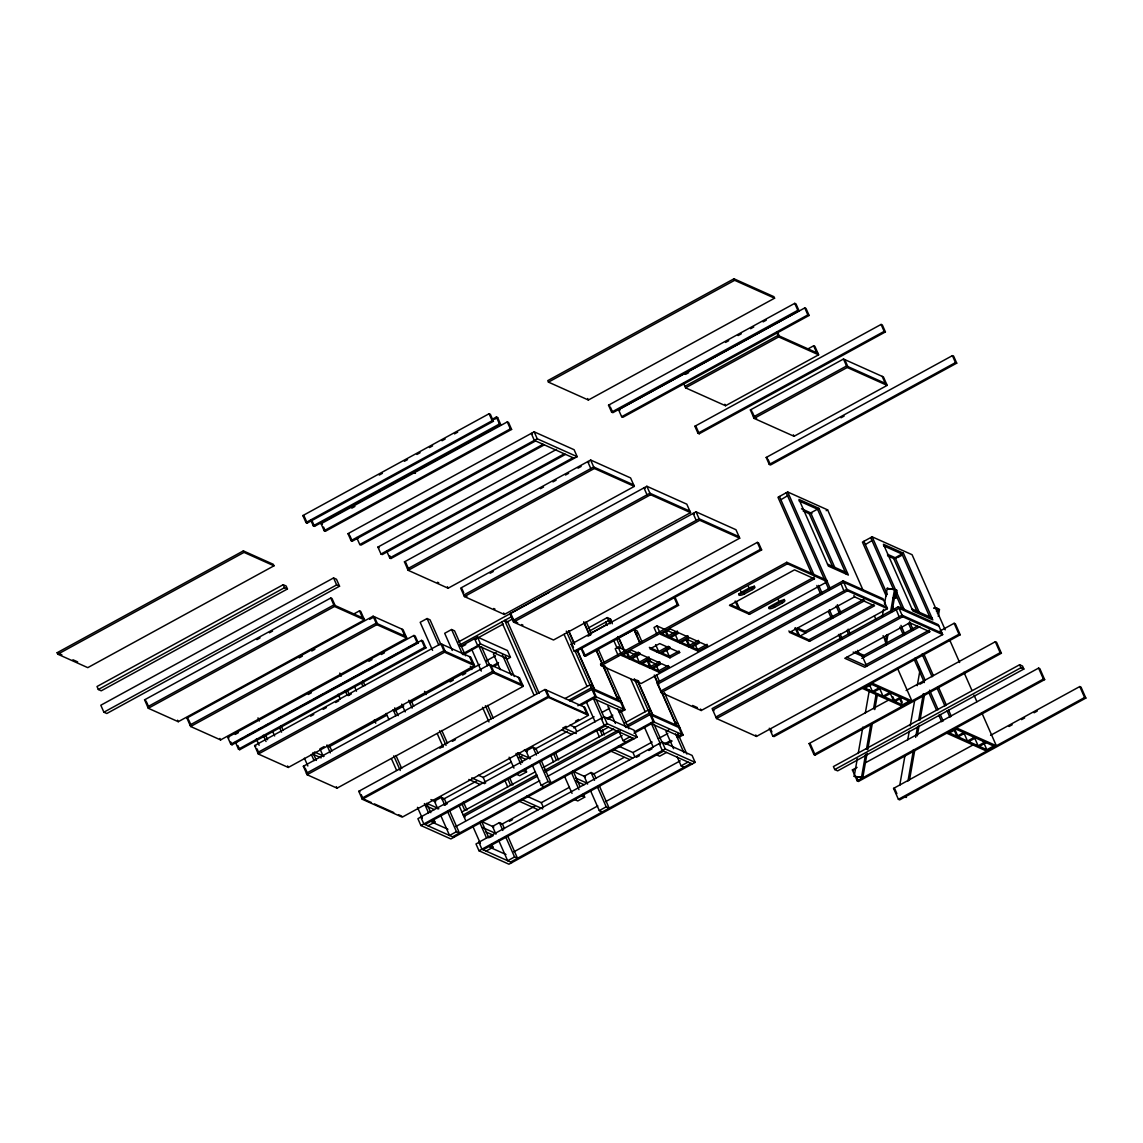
<?xml version="1.0" encoding="UTF-8"?>
<svg xmlns="http://www.w3.org/2000/svg" width="1143" height="1143" viewBox="0 0 1143 1143"><rect width="100%" height="100%" fill="white"/><g stroke="black" fill="none" stroke-linecap="round" stroke-linejoin="round"><path stroke-width="1.5" d="M867.066 753.337L862.765 777.84L854.192 776.326L857.279 758.752M858.207 753.48L862.851 727.105M865.322 713.046L869.337 690.201M882.31 616.391L883.539 609.362M884.468 604.09L887.254 588.274L897.069 590.345L895.683 598.175L892.754 597.803M862.765 777.84L861.522 777.269L865.537 754.423M866.465 749.151L870.78 724.548M873.566 708.731L876.038 694.673M885.311 641.952L886.539 634.922M890.554 612.076L894.569 589.231M867.694 749.837L872.295 723.59M874.766 709.603L877.524 693.844M886.139 644.866L887.982 634.365M891.983 611.619L895.826 589.788M899.727 785.398L904.956 755.652M907.728 739.907L909.256 731.163M910.185 725.919L914.8 699.673M917.257 685.671L919.715 671.67M936.46 611.376L937.003 608.247L934.074 607.862M907.971 781.112L913.514 749.608M915.657 737.364L917.5 726.862M918.743 719.876L923.344 693.63M937.431 613.505L938.26 608.805M909.542 779.84L914.8 749.965M917.272 735.906L919.115 725.362M920.044 720.09L924.673 693.715M938.274 616.391L939.503 609.362L937.003 608.247M733.977 278.792L547.783 380.619L548.44 382.119L588.374 400.021L774.583 298.194L773.925 296.694L733.977 278.792L734.635 280.292L774.583 298.194M302.881 515.564L489.09 413.737L490.347 414.295L493.419 421.267L307.21 523.094L305.967 522.537L302.881 515.564L304.138 516.122L307.21 523.094M548.44 382.119L734.635 280.292M379.247 475.059L382.376 473.345M404.393 461.301L407.537 459.586M416.938 454.443L420.067 452.728M429.468 447.585L432.597 445.87M441.998 440.741L445.127 439.026M454.528 433.883L457.671 432.168M57.15 652.71L243.359 550.897L273.306 564.313L273.977 565.814L87.768 667.641L57.807 654.21L57.15 652.71L61.879 654.839M57.807 654.21L244.016 552.383L273.977 565.814M491.704 419.581L496.391 417.009L497.648 417.566L500.72 424.539L314.511 526.366L313.268 525.809L310.81 520.236M494.519 419.281L497.648 417.566M305.967 522.537L492.162 420.71L493.419 421.267M313.268 525.809L499.462 423.982L500.72 424.539M321.083 523.723L507.292 421.896L508.535 422.453L511.607 429.425L325.412 531.252L324.155 530.695L321.083 523.723L322.34 524.28M351.815 508.164L354.916 506.463M324.155 530.695L510.364 428.868L511.607 429.425M535.581 440.941L352.287 541.182L351.044 540.61L347.972 533.652L534.167 431.825L574.115 449.728L577.186 456.686L390.977 558.513L389.734 557.955L386.663 550.997M351.044 540.61L537.239 438.783L577.186 456.686M608.533 405.179L794.728 303.352L795.985 303.909L799.057 310.867L612.848 412.694L611.605 412.137L608.533 405.179L609.776 405.736M725.562 342.414L728.705 340.7M738.092 335.571L741.221 333.856M750.608 328.727L753.737 327.012M763.124 321.883L766.253 320.169M283.221 584.702L97.012 686.514L98.327 689.5L101.241 690.815L287.45 588.988L286.136 586.002L283.221 584.702L284.536 587.673L287.45 588.988M357.945 538.124L356.702 537.567L359.774 544.539L543.068 444.298M544.325 444.856L361.017 545.097L359.774 544.539M98.327 689.5L284.536 587.673M611.605 412.137L797.814 310.31L799.057 310.867M618.577 409.751L804.786 307.924L806.029 308.481L809.101 315.454L622.906 417.281L621.649 416.724L618.577 409.751L619.835 410.308M685.543 374.375L688.686 372.661M565.542 454.371L382.248 554.598L380.99 554.041L377.919 547.083L556.512 449.413M621.649 416.724L807.858 314.897L809.101 315.454M333.57 577.944L100.813 705.231L103.884 712.203L106.799 713.503L339.557 586.216L336.485 579.258L333.57 577.944L336.642 584.916L339.557 586.216M684.914 386.348L778.026 335.428L817.959 353.33M380.99 554.041L564.285 453.814M685.571 387.834L778.683 336.928L818.617 354.816L725.519 405.736L685.571 387.834L683.685 383.548M103.884 712.203L336.642 584.916M389.734 557.955L573.029 457.729M353.23 614.277L359.488 610.862L360.731 611.419L364.46 619.877L178.251 721.704L148.304 708.274L144.575 699.816L330.77 597.989L332.027 598.546L335.099 605.519M256.918 639.623L260.047 637.908M269.434 632.779L272.563 631.065M404.436 561.856L590.645 460.029L630.593 477.931L634.322 486.389L448.113 588.216L408.165 570.314L404.436 561.856L405.694 562.413L408.765 569.385L407.508 568.828L593.717 467.001L633.665 484.903M540.425 488.733L543.554 487.018M552.955 481.889L556.084 480.174M565.485 475.031L568.614 473.316M578.015 468.173L581.144 466.458M148.304 708.274L334.499 606.447L364.46 619.877M807.429 349.201L813.645 345.8L814.888 346.358L818.617 354.816M408.165 570.314L594.374 468.487L634.322 486.389M694.887 426.253L881.096 324.426L882.339 324.983L885.411 331.941L699.216 433.769L697.959 433.211L694.887 426.253L696.144 426.81L699.216 433.769M697.959 433.211L884.168 331.384L885.411 331.941M186.895 718.033L373.104 616.206L403.065 629.636L406.794 638.094L220.585 739.921L190.624 726.491L186.895 718.033L188.138 718.604M750.38 409.937L843.491 359.031L883.425 376.933L887.154 385.391L794.056 436.297L754.109 418.395L750.38 409.937L751.637 410.494M299.237 657.839L302.366 656.139M311.753 650.996L314.882 649.281M369.66 619.335L374.347 616.777L377.419 623.735M190.624 726.491L376.833 624.664L406.794 638.094M754.109 418.395L847.22 367.489L887.154 385.391M646.867 486.275L460.658 588.102L464.401 596.56L504.334 614.463L690.543 512.635L686.814 504.177L646.867 486.275L650.596 494.733L690.543 512.635M490.118 573.243L493.247 571.529M464.401 596.56L650.596 494.733M441.069 644.838L430.068 619.863L427.096 618.534L420.181 622.306L432.583 650.396M227.728 737.264L413.923 635.451L415.18 636.008L418.252 642.966L232.043 744.793L230.8 744.236L227.728 737.264L228.971 737.835M235.187 734.435L238.358 732.692M308.281 694.458L311.396 692.758M368.932 661.297L372.032 659.597M381.362 654.496L384.477 652.796M230.8 744.236L417.009 642.409L418.252 642.966M240.087 739.621L243.216 737.907M246.345 736.192L249.474 734.478M252.603 732.777L255.732 731.063M258.861 729.348L261.99 727.634M265.119 725.934L268.248 724.219M277.649 719.076L280.778 717.375M288.593 713.089L297.98 707.96M301.109 706.245L310.496 701.116M313.625 699.402L323.026 694.272M326.155 692.558L373.089 666.883M376.218 665.169L385.605 660.04M388.734 658.325L398.121 653.196M401.264 651.481L404.393 649.767M407.522 648.067L421.596 640.366L422.853 640.923L425.925 647.881L239.716 749.708L238.473 749.151L235.387 742.178L236.644 742.75M465.572 655.811L454.557 630.836L451.599 629.507L444.684 633.293L452.257 650.453M766.196 457.457L952.405 355.63L953.648 356.187L956.72 363.16L770.511 464.987L769.268 464.429L766.196 457.457L767.439 458.014M840.991 417.795L844.12 416.095M238.473 749.151L424.667 647.324L425.925 647.881M254.618 745.579L440.827 643.752L470.787 657.182L474.516 665.64L288.307 767.453L258.347 754.037L254.618 745.579L255.875 746.136M769.268 464.429L955.477 362.602L956.72 363.16M310.639 716.19L313.768 714.475M323.155 709.346L326.284 707.631M335.671 702.502L338.799 700.788M348.186 695.644L351.315 693.944M509.835 613.648L696.044 511.821L735.978 529.723L739.707 538.182L553.512 640.009L513.564 622.106L509.835 613.648L511.078 614.205L513.536 619.777M458.429 641.966L549.183 592.345M258.347 754.037L444.556 652.21L474.516 665.64M459.743 644.952L511.378 616.72M460.615 646.338L477.488 637.08L507.449 650.51L510.45 657.311L507.549 658.911L477.588 645.481L480.489 643.895L510.45 657.311M462.658 646.266L465.787 644.552M475.174 639.423L503.334 624.021M506.463 622.306L512.721 618.877M513.564 622.106L699.773 520.279L739.707 538.182M463.687 653.296L477.688 645.652L474.588 638.666L475.859 639.237M463.358 654.696L478.86 646.052M862.922 589.902L827.618 509.878L787.684 491.976L777.983 497.276L811.83 574.029M324.083 746.579L319.94 748.851L323.383 756.652M496.176 652.482L493.419 653.982L500.305 669.598M787.541 495.762L781.069 499.605M329.127 746.779L386.663 715.318M394.435 711.06L403.765 705.96M409.994 702.559L479.96 664.297M486.189 660.897L495.519 655.782M450.113 681.857L453.228 680.156M462.558 675.056L465.658 673.356M303.352 766.267L489.561 664.44L519.522 677.87L523.251 686.329L337.042 788.156L307.081 774.725L303.352 766.267L304.609 766.824M492.304 665.998L498.519 662.597M493.547 666.555L498.205 664.012M307.081 774.725L493.29 672.898L523.251 686.329M588.488 627.864L607.262 617.591L610.591 619.092L612.019 622.321M589.802 630.85L608.59 620.578L611.491 621.892M589.588 633.865L606.804 624.449M803.115 510.935L809.258 513.693L818.96 508.392L848.363 575.058L828.389 566.114L798.986 499.434L818.96 508.392M571.114 644.209L757.309 542.382L758.566 542.954L761.638 549.912L575.429 651.739L574.186 651.181L571.114 644.209L572.357 644.781M588.002 636.222L591.131 634.508M826.175 510.678L827.618 509.878M574.186 651.181L760.381 549.354L761.638 549.912M584.244 655.682L677.342 604.776L678.585 605.333L585.487 656.253L584.244 655.682L581.173 648.724L582.416 649.281M618.249 638.08L633.894 629.536L637.222 631.022L642.137 642.152M625.621 650.467L618.134 647.109L615.22 648.71L618.292 655.668M664.412 629.25L656.925 625.893L654.01 627.493L657.082 634.451M358.773 791.299L544.968 689.472L584.916 707.374L588.431 715.332L402.222 817.159L362.274 799.257L358.773 791.299L360.016 791.856M439.812 748.208L442.941 746.508M452.342 741.364L455.471 739.65M600.561 664.126L786.77 562.299L826.703 580.201L827.361 581.687L641.166 683.514L601.218 665.626L600.561 664.126L605.347 666.269M601.218 665.626L787.427 563.799L827.361 581.687M621.863 655.568L631.565 650.267L639.051 653.625L629.35 658.925L621.863 655.568L618.134 647.109M677.842 632.408L670.355 629.05L660.654 634.351L668.141 637.708L677.842 632.408L677.185 630.922M362.274 799.257L548.483 697.43L588.431 715.332M741.293 592.331L749.051 588.088A4.572 1.4 -23.8 0 1 754.594 586.716A4.572 1.4 -23.8 0 1 752.38 589.588L744.622 593.817A4.572 1.4 -23.8 0 1 739.078 595.203A4.572 1.4 -23.8 0 1 741.293 592.331L740.635 590.845M738.978 593.831A4.572 1.4 -23.8 0 0 743.964 592.331L751.723 588.088A4.572 1.4 -23.8 0 0 754.251 585.873M638.394 652.139L628.693 657.439L621.206 654.082M675.799 631.679L667.483 636.222L661.497 633.536M640.294 654.182L630.593 659.482L639.966 663.683L649.653 658.382L640.294 654.182L639.637 652.696M564.956 698.573L589.988 684.886L592.903 686.186M569.4 699.859L591.317 687.872L621.263 701.302M638.594 662.583L648.995 656.882M657.268 652.367L668.398 646.281L669.055 647.767L659.354 653.082L649.996 648.881L659.697 643.58L669.055 647.767M677.513 641.294L686.843 636.194M570.057 701.345L591.974 689.372L621.921 702.788M688.457 637.165L679.085 632.965L669.398 638.28L678.756 642.466L688.457 637.165L687.8 635.679M945.204 629.822L912.085 554.712L872.138 536.81L862.436 542.111L886.211 596.003M679.671 652.524L670.298 648.338L660.611 653.639L669.969 657.825L679.671 652.524L679.013 651.039L669.312 656.339L661.511 652.839M679.999 643.023L689.7 637.723L699.059 641.923L689.358 647.224L679.999 643.023L679.342 641.537L688.7 645.738L698.402 640.423L699.059 641.923M871.995 540.582L865.522 544.439M577.829 705.745L595.046 696.33L624.992 709.76L620.306 712.318M730.406 604.59L748.836 612.848L813.816 577.315L814.473 578.815L749.494 614.348L729.52 605.39L794.499 569.857L814.473 578.815M580.644 705.445L596.289 696.887L593.217 689.929M660.268 663.14L650.91 658.939L641.209 664.24L650.567 668.441L660.268 663.14L659.611 661.64L649.91 666.941L642.109 663.454M779.012 601.518L771.254 605.761A4.572 1.4 -23.8 0 0 769.039 608.619A4.572 1.4 -23.8 0 0 774.583 607.247L782.341 603.004A4.572 1.4 -23.8 0 0 784.555 600.146A4.572 1.4 -23.8 0 0 779.012 601.518L778.354 600.018M768.939 607.247A4.572 1.4 -23.8 0 0 773.911 605.761L781.669 601.518A4.572 1.4 -23.8 0 0 784.198 599.303M707.146 644.338L697.444 649.653L691.458 646.967M669.012 667.055L661.511 663.697L651.824 668.998L659.311 672.355L669.012 667.055L668.341 665.555L658.654 670.855L652.653 668.169M698.102 651.139L707.803 645.838L700.316 642.48L690.615 647.781L698.102 651.139L694.987 644.081M562.956 728.02L566.085 726.319M575.472 721.176L578.601 719.461M446.356 803.372L444.298 798.686L441.327 797.357L434.411 801.143L437.855 808.944M538.01 753.251L535.938 748.565L532.981 747.236L526.066 751.022L529.509 758.823M442.298 799.786L476.717 780.955M482.975 777.526L511.15 762.124M518.965 757.852L522.094 756.137M534.624 749.294L567.471 731.32M573.743 727.905L594.074 716.775M601.904 712.503L609.719 708.217M843.091 580.844L656.896 682.671L661.283 692.615L701.216 710.517L887.425 608.69L883.039 598.746L843.091 580.844L847.492 590.788L887.425 608.69M604.061 716.747L420.767 816.974L417.909 818.717L420.91 825.517L450.856 838.948L637.065 737.121L633.994 730.163L604.061 716.747L607.147 723.705L637.065 737.121M887.568 555.769L893.712 558.527L903.413 553.212L932.817 619.892L912.843 610.933L883.439 544.268L903.413 553.212M444.341 805.329L447.413 803.643M897.769 557.541L901.841 555.312M606.533 718.604L612.791 715.189M619.063 711.76L623.749 709.203L620.678 702.231M607.79 719.176L612.477 716.604M660.625 691.129L846.834 589.302L886.768 607.204M661.283 692.615L847.492 590.788M420.91 825.517L607.147 723.705M425.067 824.489L605.476 725.862M428.025 825.817L434.94 822.046L433.568 818.917M525.209 768.796L526.58 771.925L519.679 775.697L516.707 774.368M608.447 727.191L601.532 730.963L598.575 729.634M789.584 632.393L854.564 596.86L874.538 605.804L809.558 641.337L789.584 632.393L788.927 630.907M461.886 811.973L535.424 771.754M543.254 767.467L613.662 728.963M624.621 722.976L648.081 710.146L650.996 711.446M463.201 814.959L536.739 774.74M544.568 770.453L618.106 730.234M627.493 725.105L649.395 713.132L679.356 726.548M537.396 776.226L463.858 816.445L465.101 817.002M545.225 771.954L620.335 730.877M626.593 727.448L650.067 714.618L680.014 728.048M797.485 627.95L805.172 631.393L863.951 599.246M800.3 635.908L864.608 600.732M455.743 826.589L539.71 780.669M547.483 776.411L622.135 735.592M634.351 731.849L653.139 721.59L683.085 735.006L678.399 737.578M634.036 733.263L654.382 722.147L651.31 715.175M449.799 811.173L459.429 833.018L456.471 831.69L449.556 835.476L440.612 815.188M532.267 765.067L541.211 785.355L548.111 781.569L551.083 782.898L541.453 761.052M618.906 731.234L623.035 740.607L629.95 736.821M808.072 640.294L873.881 604.318M452.528 836.805L632.908 738.149M504.449 828.618L502.377 823.946L499.42 822.617L492.504 826.389L495.948 834.19M596.089 778.512L594.031 773.825L591.06 772.497L584.159 776.268L587.602 784.084M668.755 730.02L665.983 731.52L673.556 748.694M898.327 606.747L712.118 708.574L716.518 718.533L756.452 736.435L942.661 634.608L938.274 624.649L898.327 606.747L902.713 616.706L942.661 634.608M501.948 824.174L534.81 806.215M541.068 802.786L569.243 787.384M592.703 774.554L624.007 757.438M633.393 752.294L652.167 742.036M658.425 738.607L667.812 733.477M509.464 821.317L512.593 819.602M511.864 862.608L481.903 849.192L478.86 842.234L662.154 741.993L692.087 755.409L695.158 762.381L508.949 864.208L479.003 850.778L475.988 843.963L478.903 842.377M490.104 837.333L493.19 835.647M636.422 757.309L639.537 755.609M648.91 750.494L652.024 748.779M664.626 743.864L670.884 740.435M677.142 737.021L681.842 734.449L678.771 727.491M665.883 744.422L672.141 741.007M716.518 718.533L902.713 616.706M479.003 850.778L665.226 748.965L695.158 762.381M483.16 849.749L663.569 751.108M486.118 851.078L493.033 847.292L491.647 844.177M583.301 794.056L584.673 797.171L577.772 800.957L574.8 799.629M666.54 752.437L659.625 756.223L656.654 754.894M861.951 656.453L917.643 625.993M861.808 658.382L919.844 626.65M513.836 851.835L597.803 805.915M605.576 801.672L680.228 760.852M507.892 836.419L517.522 858.279L514.564 856.95L507.649 860.722L498.705 840.434M590.345 790.313L599.303 810.601L606.204 806.829L609.176 808.158L599.532 786.313M676.999 756.495L681.128 765.853L688.043 762.081M866.065 664.697L929.102 630.222L929.759 631.722L864.794 667.255L844.82 658.297L909.799 622.764L929.759 631.722M510.621 862.051L691.001 763.41M940.046 630.979L954.134 623.278L955.377 623.835L960.206 634.779L773.997 736.606L772.754 736.049L769.296 728.234M772.754 736.049L958.963 634.222L960.206 634.779M864.951 688.115L871.738 684.4M879.238 687.757L872.438 691.472L869.58 684.986M873.695 692.029L880.481 688.315M889.84 692.501L883.053 696.216L879.481 688.129M884.296 696.773L891.097 693.072M906.128 690.515L995.324 641.737L996.567 642.295L1001.397 653.239L815.188 755.066L813.945 754.509L809.115 743.564L888.911 699.916M919.901 684.228L923.03 682.514M900.455 697.259L893.669 700.973L890.083 692.872M901.698 697.816L894.912 701.531L892.769 696.673M909.185 701.173L902.399 704.888L899.541 698.402M813.945 754.509L1000.139 652.682L1001.397 653.239M1019.627 664.74L833.418 766.567L834.747 769.553L837.648 770.868L1023.857 669.041L1022.542 666.055L1019.627 664.74L1020.942 667.726L1023.857 669.041M834.747 769.553L1020.942 667.726M864.894 763.081L1038.587 668.098L1039.83 668.655L1044.659 679.614L858.45 781.441L857.207 780.869L852.378 769.925L857.079 767.367M857.207 780.869L1043.416 679.042L1044.659 679.614M949.404 732.934L956.205 729.22M963.692 732.577L956.905 736.292L954.034 729.806M958.148 736.849L964.935 733.134M974.293 737.335L967.507 741.05L963.935 732.949M968.764 741.607L975.55 737.892M990.581 735.335L1079.778 686.557L1081.021 687.129L1085.85 698.073L899.641 799.9L898.398 799.328L893.569 788.384L973.365 744.75M1009.04 726.477L1012.169 724.776M1021.556 719.633L1024.685 717.933M1034.086 712.789L1037.215 711.075M984.909 742.093L978.122 745.808L974.55 737.692M979.365 746.365L986.152 742.65M993.638 746.008L986.852 749.722L983.28 741.607M898.398 799.328L1084.607 697.516L1085.85 698.073M888.497 588.831L891.426 589.216M933.86 608.233L936.789 608.619M854.192 776.326L861.522 777.269M903.527 797.028L906.456 797.414L905.199 796.857M886.497 383.891L846.563 365.989L753.451 416.909L756.652 418.338M799.071 500.92L817.502 509.192L846.034 573.872M801.5 508.764L811.959 513.464M883.525 545.754L901.956 554.012L929.845 617.249M887.482 554.284L896.412 558.284M887.254 588.274L889.74 589.388M827.518 564.128L847.477 573.072M532.509 433.969L531.266 433.411L534.338 440.384L574.272 458.286M894.44 597.618L895.683 598.175M588.988 462.186L587.731 461.615L590.802 468.587M645.209 488.418L643.966 487.861L647.038 494.833M911.971 608.948L931.945 617.906M689.886 511.135L649.938 493.233L463.744 595.06L466.93 596.503M694.372 513.964L693.129 513.407L696.201 520.379M883.696 600.232L843.748 582.33L657.554 684.157L658.797 684.714M938.932 626.15L898.984 608.247L712.775 710.074L714.032 710.632M739.05 536.681L699.116 518.779L512.907 620.606L517.693 622.764M841.162 584.073L843.92 590.888M896.383 609.976L899.155 616.806M942.003 633.108L902.056 615.205L715.847 717.032L717.104 717.59M855.364 651.51L863.122 654.996L864.008 656.982M853.121 652.11L862.336 656.239L866.723 666.183L846.749 657.239M795.071 628.064L805.829 632.879L805.172 631.393M790.456 631.593L808.901 639.851L809.558 641.337M414.195 472.816L415.438 473.373M871.952 683.043L911.9 700.945L897.484 668.284M870.495 683.843L910.442 701.745M956.405 727.877L996.353 745.765L981.937 713.103M863.708 687.543L903.656 705.445M954.948 728.663L994.896 746.565M862.251 688.343L902.198 706.245M948.161 732.377L988.109 750.279M946.704 733.177L986.652 751.08M667.226 630.507L675.027 634.008L678.756 642.466M694.372 642.68L686.886 639.323L689.958 646.295M670.298 637.48L678.099 640.98M635.622 632.708L638.537 634.008M649.338 647.381L658.697 651.581M628.436 651.724L634.665 654.525M631.507 658.697L639.308 662.197M347.972 533.652L349.215 534.21M377.919 547.083L379.176 547.64M809.115 743.564L810.358 744.122L815.188 755.066M437.469 582.244L438.712 582.801M493.69 608.49L494.948 609.048M852.378 769.925L853.621 770.482M893.569 788.384L894.812 788.941L896.884 793.642M521.637 624.521L522.894 625.078M634.108 679.156L638.908 681.314M692.572 705.445L697.373 707.603M675.127 722.262L678.042 723.562M617.034 697.001L619.949 698.316M651.467 723.733L678.928 736.049M593.374 698.487L620.835 710.789M660.497 744.15L659.254 743.593L662.326 750.551L692.244 763.967M602.404 718.89L601.161 718.333L604.233 725.305L634.165 738.707M522.594 684.843L492.633 671.412L306.424 773.24L307.681 773.797M587.988 714.332L548.04 696.43L361.845 798.257L371.432 802.557M473.859 664.14L443.898 650.71L257.689 752.537L258.947 753.094L257.104 748.922M406.136 636.608L376.176 623.178L189.967 725.005L191.21 725.562M363.803 618.392L333.842 604.961L147.647 706.788L148.89 707.346M681.128 765.853L684.086 767.182M623.035 740.607L626.007 741.936M618.406 746.022L632.951 752.551L634.794 756.723M570.014 725.119L574.858 727.291L576.701 731.463M613.405 749.379L632.793 758.066M563.385 727.734L576.315 733.535M610.491 750.965L629.879 759.652M562.099 730.063L571.786 734.406M572.586 771.082L585.502 776.883M524.18 750.179L527.409 751.623M575.658 778.054L586.959 783.126M517.565 752.794L530.481 758.595M575.972 781.098L584.059 784.712M519.508 756.566L525.966 759.452M581.716 795.842L584.673 797.171M523.623 770.596L526.58 771.925M599.303 810.601L602.261 811.93M541.211 785.355L544.168 786.684M526.766 796.142L541.296 802.657L543.139 806.844M478.36 775.24L483.203 777.411L485.661 782.984M521.751 799.486L542.754 808.901M471.745 777.854L484.661 783.655M518.851 801.086L538.224 809.773M468.83 779.455L480.146 784.512M482.546 821.931L493.862 827.003M430.925 799.571L435.769 801.743M314.482 751.994L324.041 756.28M482.389 827.446L495.319 833.233M427.539 803.643L438.841 808.715M313.282 754.351L321.169 757.88M485.946 831.933L492.404 834.833M426.239 805.958L434.311 809.573M490.061 845.963L493.033 847.292M72.923 659.782L77.653 661.897M431.968 820.717L434.94 822.046M478.86 842.234L480.117 842.791M489.861 847.292L505.992 854.521M431.768 822.031L447.913 829.261M423.81 823.932L453.771 837.362M144.575 699.816L145.818 700.373M374.49 803.929L393.792 812.573M398.593 814.73L401.779 816.159M952.405 355.63L955.477 362.602M1079.778 686.557L1084.607 697.516M1038.587 668.098L1043.416 679.042M881.096 324.426L884.168 331.384M882.182 376.361L885.254 383.334M995.324 641.737L1000.139 652.682M844.734 359.588L847.806 366.546M843.491 359.031L847.22 367.489M954.134 623.278L958.963 634.222M804.786 307.924L807.858 314.897M949.533 639.623L959.62 662.483M963.935 672.284L971.864 690.243M974.022 695.144L976.908 701.673M813.645 345.8L816.716 352.773M794.728 303.352L797.814 310.31M895.169 557.727L919.558 613.019M893.712 558.527L917.386 612.191M872.138 536.81L904.542 610.291M909.585 621.721L913.186 629.893M924.001 654.382L933.36 675.613M938.403 687.043L946.318 705.002M948.49 709.903L951.362 716.432M870.68 537.596L893.455 589.231M895.598 594.089L902.027 608.69M908.471 623.278L911.328 629.764M922.058 654.082L932.074 676.785M937.074 688.129L944.947 705.96M947.09 710.832L949.947 717.318M955.291 730.363L957.434 735.235M777.426 331.813L779.269 335.985M776.797 332.642L778.683 336.928M863.894 541.311L887.382 594.56M892.383 605.919L893.812 609.148M900.97 625.364L904.542 633.479M915.272 657.796L925.273 680.499M929.573 690.229L938.146 709.674M940.303 714.546L943.161 721.033M917.858 665.497L921.001 672.598M899.898 627.021L903.499 635.194M914.3 659.682L924.387 682.557M928.702 692.344L936.617 710.317M938.789 715.204L941.661 721.747M874.438 616.02L875.881 619.292M883.082 635.622L886.682 643.78M793.399 434.811L794.056 436.297M900.784 698.959L902.213 702.202M853.907 595.374L854.564 596.86M810.716 512.893L835.104 568.185M809.258 513.693L832.918 567.357M752.251 411.894L754.709 417.466M787.684 491.976L830.175 588.331M837.376 604.661L840.977 612.819M848.177 629.15L850.349 634.051M857.55 650.381L858.993 653.653M786.227 492.776L829.018 589.802M836.176 606.019L839.748 614.12M846.892 630.336L849.049 635.194M768.053 459.415L769.896 463.587M779.44 496.491L814.359 575.672M818.659 585.402L822.231 593.517M829.375 609.719L832.961 617.834M840.105 634.051L842.248 638.908M816.874 585.459L820.474 593.631M828.404 611.591L831.275 618.12M838.491 634.451L840.648 639.351M724.862 404.236L725.519 405.736M786.77 562.299L787.427 563.799M796.457 628.693L799.529 635.651M757.309 542.382L760.381 549.354M795.214 628.136L798.285 635.094M781.669 601.518L782.341 603.004M857.079 778.312L858.45 781.441M773.911 605.761L774.583 607.247M751.723 588.088L752.38 589.588M748.394 586.602L749.051 588.088M743.964 592.331L744.622 593.817M748.836 612.848L749.494 614.348M739.478 608.648L736.406 601.689L735.149 601.132L738.221 608.09M696.044 511.821L699.773 520.279M770.553 728.791L771.925 731.92M755.794 734.935L756.452 736.435M610.391 407.122L612.234 411.309M587.716 398.521L588.374 400.021M678.585 605.333L675.513 598.375L674.27 597.803L677.342 604.776M686.243 640.151L689.358 647.224M669.698 627.564L670.355 629.05M665.655 629.822L668.126 635.394M700.559 709.031L701.216 710.517M590.645 460.029L594.374 468.487M665.64 632.036L668.141 637.708M669.641 646.838L670.298 648.338M656.925 625.893L659.997 632.865M666.24 649.367L669.969 657.825M655.625 644.623L659.354 653.082M659.311 672.355L655.582 663.897L648.081 660.54L651.167 667.498M649.31 658.425L650.753 661.683M656.496 674.713L659.368 681.228M664.397 692.629L683.085 735.006M634.308 629.722L640.023 642.666M654.296 675.042L657.897 683.185M661.483 691.329L676.442 725.248M633.894 629.536L639.609 642.48M654.61 676.485L676.027 725.062M646.838 659.982L650.567 668.441M677.928 733.763L686.872 754.051M675.642 733.992L683.914 752.723M636.237 655.225L639.966 663.683M534.167 431.825L537.239 438.783M627.478 652.424L629.936 657.997M626.235 651.867L629.35 658.925M618.449 636.894L624.878 651.467M637.737 680.614L652.724 714.618M610.176 618.906L612.319 623.764M617.963 636.537L624.464 651.281M637.323 680.428L652.31 714.432M607.262 617.591L610.019 623.835M616.491 638.494L620.792 648.267M634.436 679.199L653.139 721.59M662.154 741.993L665.226 748.965M654.139 724.348L662.411 743.079M651.181 723.019L660.125 743.307M605.676 622.178L607.104 625.435M613.577 640.08L617.163 648.224M630.807 679.171L645.181 711.732M644.266 726.805L653.224 747.093M507.292 421.896L510.364 428.868M496.391 417.009L499.462 423.982M586.202 621.778L591.231 633.179M598.403 649.467L604.147 662.483M606.304 667.369L624.992 709.76M584.002 622.106L589.788 635.222M596.217 649.781L601.961 662.811M603.361 665.983L618.363 699.987M583.659 622.092L589.374 635.037M595.803 649.61L617.934 699.802M620.52 710.06L628.779 728.791M489.09 413.737L492.162 420.71M617.563 708.731L625.821 727.462M607.89 706.274L615.463 723.433M583.03 650.681L585.487 656.253M568.928 631.079L574.643 644.023M577.501 650.51L594.646 689.358M568.485 630.822L574.229 643.852M577.086 650.324L594.231 689.172M566.299 631.15L573.472 647.438M574.915 650.696L595.046 696.33M596.06 699.102L604.318 717.818M593.088 697.773L602.032 718.061M564.099 634.365L587.088 686.472M602.304 729.991L604.461 734.878M600.104 730.32L602.261 735.206M586.188 701.545L595.132 721.833M596.475 730.277L599.346 736.792M583.673 706.803L586.745 713.775M591.06 772.497L594.503 780.298M597.26 786.541L606.204 806.829M546.225 690.029L549.297 696.987M544.968 689.472L548.483 697.43M503.677 612.962L504.334 614.463M539.182 693.344L507.578 621.692L504.663 620.392L536.996 693.658M572.972 770.653L579.858 786.255M571.386 772.439L578.958 789.613M501.763 621.978L534.081 695.258M555.755 753.423L558.627 759.938M564.485 776.226L572.043 793.385M553.569 753.751L556.441 760.252M518.265 677.313L521.337 684.271M550.655 755.337L553.526 761.852M505.349 656.225L514.307 676.499M502.391 654.896L511.335 675.17M532.981 747.236L536.424 755.052M539.167 761.281L548.111 781.569M461.915 588.659L463.758 592.831M490.804 664.997L493.876 671.97M477.488 637.08L480.489 643.895M489.561 664.44L493.29 672.898M481.546 646.795L489.804 665.526M478.588 645.466L487.532 665.755M447.456 586.716L448.113 588.216M518.322 753.194L522.451 762.567M471.673 649.253L481.303 671.098M516.05 753.423L520.865 764.353M469.53 656.611L472.602 663.583M470.373 666.283L471.816 669.541M487.618 705.374L493.362 718.404M509.135 757.209L513.964 768.125M485.418 705.688L491.161 718.718M451.599 629.507L462.601 654.482M482.503 707.288L488.975 721.947M509.935 778.483L512.807 784.998M507.735 778.797L510.607 785.312M504.835 780.398L507.706 786.913M442.07 644.309L445.141 651.281M440.827 643.752L444.556 652.21M427.096 618.534L438.798 645.066M389.749 555.727L390.977 558.513M421.596 640.366L424.667 647.324M499.42 822.617L502.863 830.418M505.606 836.662L514.564 856.95M413.923 635.451L417.009 642.409M401.807 629.079L404.879 636.037M424.553 691.344L425.996 694.601M441.784 730.434L447.542 743.45M481.332 820.76L488.904 837.933M439.598 730.748L446.056 745.407M479.746 822.56L486.618 838.162M349.829 535.61L352.287 541.182M437.398 733.977L443.155 746.993M463.386 801.915L466.987 810.058M472.831 826.332L480.403 843.505M461.915 803.858L464.787 810.373M459 805.458L465.701 820.631M413.709 706.331L411.637 701.659L408.68 700.33L412.123 708.131M373.104 616.206L376.833 624.664M323.569 527.066L325.412 531.252M401.764 704.102L405.208 711.903M359.488 610.862L362.56 617.82M441.327 797.357L444.77 805.158M447.527 811.401L456.471 831.69M394.721 707.846L398.164 715.647M312.053 520.794L314.511 526.366M393.135 709.632L395.878 715.875M426.682 803.315L430.811 812.673M386.22 713.418L388.977 719.661M424.41 803.543L428.539 812.916M330.77 597.989L334.499 606.447M395.964 755.494L401.707 768.51M362.902 680.957L364.974 685.643M417.495 807.329L422.31 818.245M393.778 755.809L400.236 770.468M423.839 823.946L420.767 816.974L422.024 817.545M361.317 682.757L362.702 685.871M374.347 719.947L375.776 723.205M391.578 759.038L396.607 770.425M354.416 686.529L356.473 691.215M339.785 673.098L341.171 676.227M347.358 690.272L349.429 694.944M345.086 690.501L347.143 695.187M338.171 694.272L340.243 698.959M361.245 794.642L363.088 798.814M331.884 751.08L329.813 746.408L326.855 745.079L330.284 752.88M243.359 550.897L244.016 552.383M336.385 786.655L337.042 788.156M312.911 752.608L316.354 760.409M311.325 754.394L314.082 760.638M304.424 758.166L307.867 765.981M305.224 768.225L307.067 772.397M281.078 725.705L283.15 730.391M279.492 727.505L281.564 732.177M272.577 731.277L274.649 735.963M287.65 765.967L288.307 767.453M257.989 717.861L259.361 720.99M265.562 735.035L267.619 739.707M263.29 735.263L266.033 741.507M256.375 739.035L259.132 745.279M237.873 745.536L239.716 749.708M230.815 742.007L232.043 744.793M219.927 738.435L220.585 739.921M188.752 719.99L190.595 724.176M177.594 720.204L178.251 721.704M146.433 701.773L148.276 705.945"/></g></svg>
